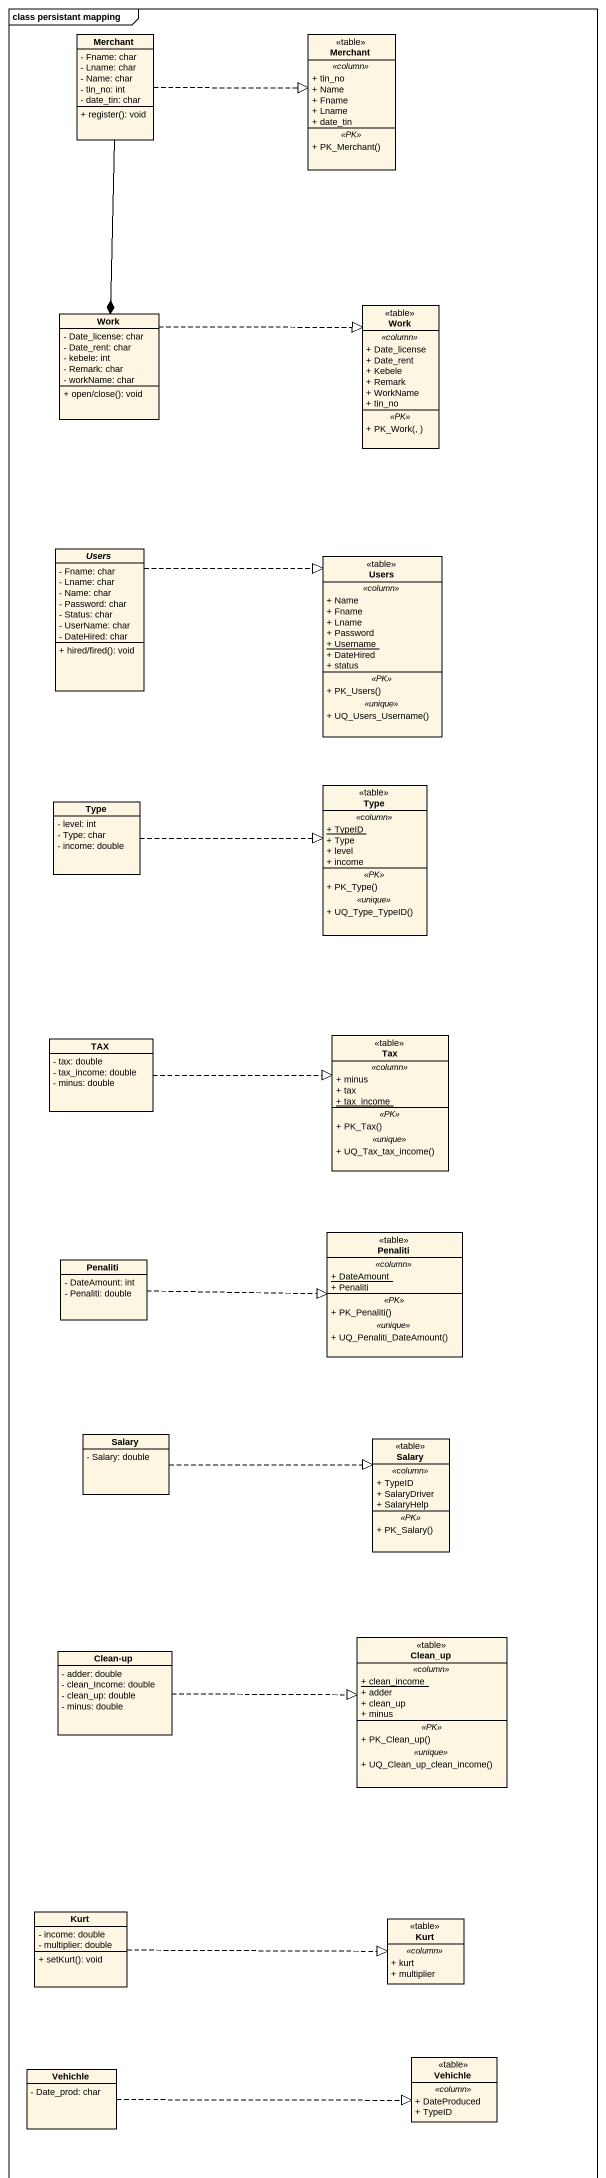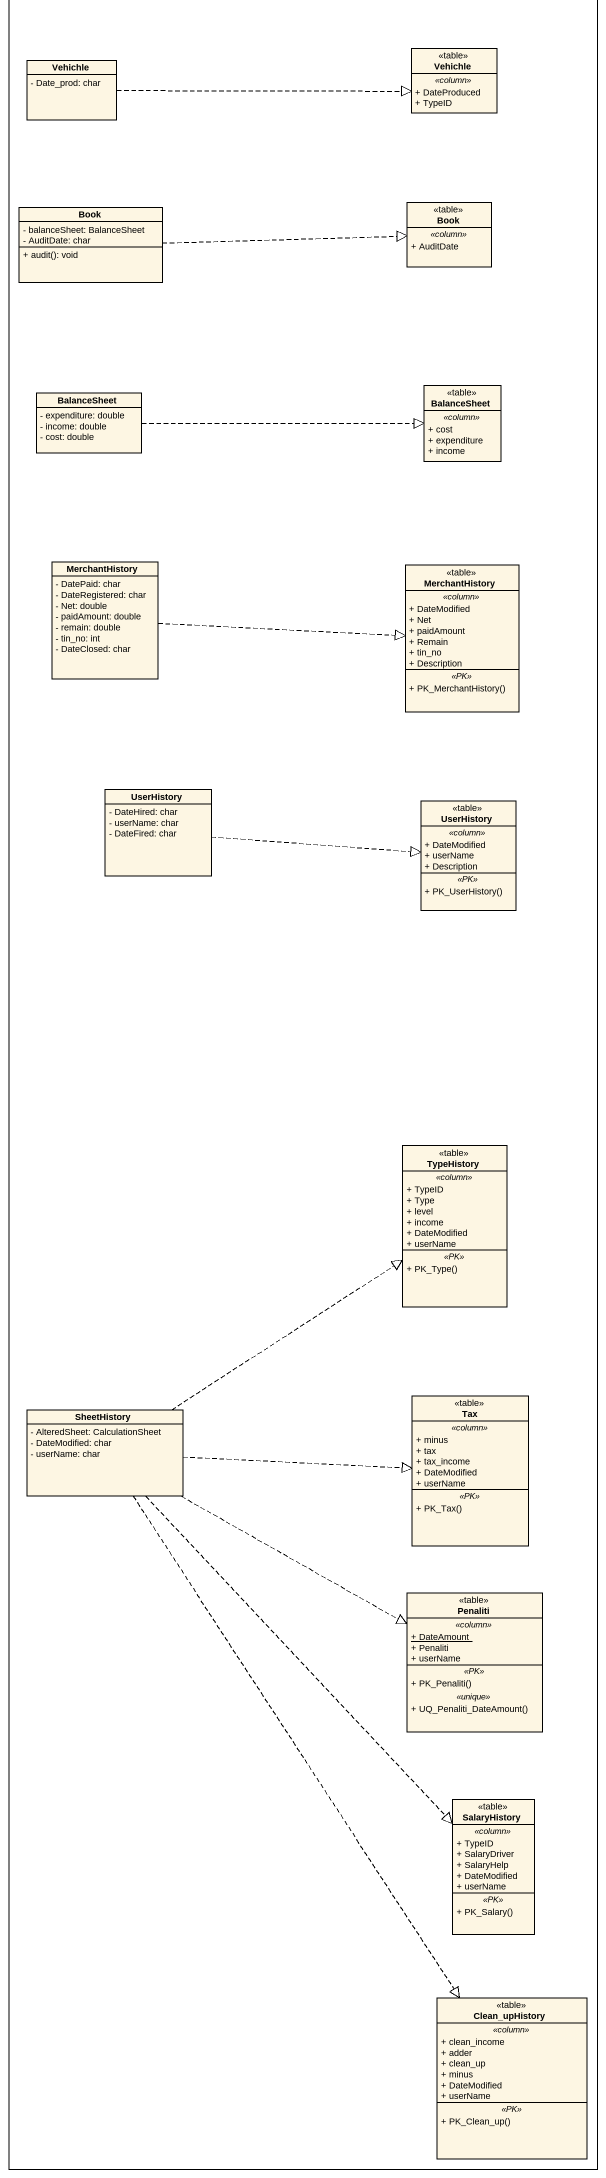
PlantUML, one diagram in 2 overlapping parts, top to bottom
@startuml
mainframe class persistant mapping
hide circle
hide empty members
skinparam classAttributeIconSize 0
class Merchant {
  - Fname: char
  - Lname: char
  - Name: char
  - tin_no: int
  - date_tin: char
  + register(): void
}
class "Merchant" as Merchant_2 <<table>> {
  .. <<column>> ..
  + tin_no
  + Name
  + Fname
  + Lname
  + date_tin
  .. <<PK>> ..
  + PK_Merchant()
}
class Work <<table>> {
  .. <<column>> ..
  + Date_license
  + Date_rent
  + Kebele
  + Remark
  + WorkName
  + tin_no
  .. <<PK>> ..
  + PK_Work(, )
}
class "Work" as Work_2 {
  - Date_license: char
  - Date_rent: char
  - kebele: int
  - Remark: char
  - workName: char
  + open/close(): void
}
abstract class Users {
  - Fname: char
  - Lname: char
  - Name: char
  - Password: char
  - Status: char
  - UserName: char
  - DateHired: char
  + hired/fired(): void
}
class "Users" as Users_2 <<table>> {
  .. <<column>> ..
  + Name
  + Fname
  + Lname
  + Password
  {static} + Username
  + DateHired
  + status
  .. <<PK>> ..
  + PK_Users()
  .. <<unique>> ..
  + UQ_Users_Username()
}
class Type {
  - level: int
  - Type: char
  - income: double
}
class "Type" as Type_2 <<table>> {
  .. <<column>> ..
  {static} + TypeID
  + Type
  + level
  + income
  .. <<PK>> ..
  + PK_Type()
  .. <<unique>> ..
  + UQ_Type_TypeID()
}
class TAX {
  - tax: double
  - tax_income: double
  - minus: double
}
class Tax <<table>> {
  .. <<column>> ..
  + minus
  + tax
  {static} + tax_income
  .. <<PK>> ..
  + PK_Tax()
  .. <<unique>> ..
  + UQ_Tax_tax_income()
}
class Penaliti <<table>> {
  .. <<column>> ..
  {static} + DateAmount
  + Penaliti
  .. <<PK>> ..
  + PK_Penaliti()
  .. <<unique>> ..
  + UQ_Penaliti_DateAmount()
}
class "Penaliti" as Penaliti_2 {
  - DateAmount: int
  - Penaliti: double
}
class Salary {
  - Salary: double
}
class "Salary" as Salary_2 <<table>> {
  .. <<column>> ..
  + TypeID
  + SalaryDriver
  + SalaryHelp
  .. <<PK>> ..
  + PK_Salary()
}
class "Clean-up" as Clean_up {
  - adder: double
  - clean_Income: double
  - clean_up: double
  - minus: double
}
class "Clean_up" as Clean_up_2 <<table>> {
  .. <<column>> ..
  {static} + clean_income
  + adder
  + clean_up
  + minus
  .. <<PK>> ..
  + PK_Clean_up()
  .. <<unique>> ..
  + UQ_Clean_up_clean_income()
}
class Kurt {
  - income: double
  - multiplier: double
  + setKurt(): void
}
class "Kurt" as Kurt_2 <<table>> {
  .. <<column>> ..
  + kurt
  + multiplier
}
class Vehichle {
  - Date_prod: char
}
class "Vehichle" as Vehichle_2 <<table>> {
  .. <<column>> ..
  + DateProduced
  + TypeID
}
class Book {
  - balanceSheet: BalanceSheet
  - AuditDate: char
  + audit(): void
}
class "Book" as Book_2 <<table>> {
  .. <<column>> ..
  + AuditDate
}
class BalanceSheet <<table>> {
  .. <<column>> ..
  + cost
  + expenditure
  + income
}
class "BalanceSheet" as BalanceSheet_2 {
  - expenditure: double
  - income: double
  - cost: double
}
class MerchantHistory {
  - DatePaid: char
  - DateRegistered: char
  - Net: double
  - paidAmount: double
  - remain: double
  - tin_no: int
  - DateClosed: char
}
class "MerchantHistory" as MerchantHistory_2 <<table>> {
  .. <<column>> ..
  + DateModified
  + Net
  + paidAmount
  + Remain
  + tin_no
  + Description
  .. <<PK>> ..
  + PK_MerchantHistory()
}
class UserHistory {
  - DateHired: char
  - userName: char
  - DateFired: char
}
class "UserHistory" as UserHistory_2 <<table>> {
  .. <<column>> ..
  + DateModified
  + userName
  + Description
  .. <<PK>> ..
  + PK_UserHistory()
}
class TypeHistory <<table>> {
  .. <<column>> ..
  + TypeID
  + Type
  + level
  + income
  + DateModified
  + userName
  .. <<PK>> ..
  + PK_Type()
}
class SheetHistory {
  - AlteredSheet: CalculationSheet
  - DateModified: char
  - userName: char
}
class "Tax" as Tax_2 <<table>> {
  .. <<column>> ..
  + minus
  + tax
  + tax_income
  + DateModified
  + userName
  .. <<PK>> ..
  + PK_Tax()
}
class "Penaliti" as Penaliti_3 <<table>> {
  .. <<column>> ..
  {static} + DateAmount
  + Penaliti
  + userName
  .. <<PK>> ..
  + PK_Penaliti()
  .. <<unique>> ..
  + UQ_Penaliti_DateAmount()
}
class SalaryHistory <<table>> {
  .. <<column>> ..
  + TypeID
  + SalaryDriver
  + SalaryHelp
  + DateModified
  + userName
  .. <<PK>> ..
  + PK_Salary()
}
class Clean_upHistory <<table>> {
  .. <<column>> ..
  + clean_income
  + adder
  + clean_up
  + minus
  + DateModified
  + userName
  .. <<PK>> ..
  + PK_Clean_up()
}
Merchant .right.|> Merchant_2
Merchant --* Work_2
Work_2 .right.|> Work
Users .right.|> Users_2
Type .right.|> Type_2
TAX .right.|> Tax
Penaliti_2 .right.|> Penaliti
Salary .right.|> Salary_2
Clean_up .right.|> Clean_up_2
Kurt .right.|> Kurt_2
Vehichle .right.|> Vehichle_2
Book .right.|> Book_2
BalanceSheet_2 .right.|> BalanceSheet
MerchantHistory .right.|> MerchantHistory_2
UserHistory .right.|> UserHistory_2
SheetHistory .up.|> TypeHistory
SheetHistory .right.|> Tax_2
SheetHistory .right.|> Penaliti_3
SheetHistory ..|> SalaryHistory
SheetHistory ..|> Clean_upHistory
@enduml
